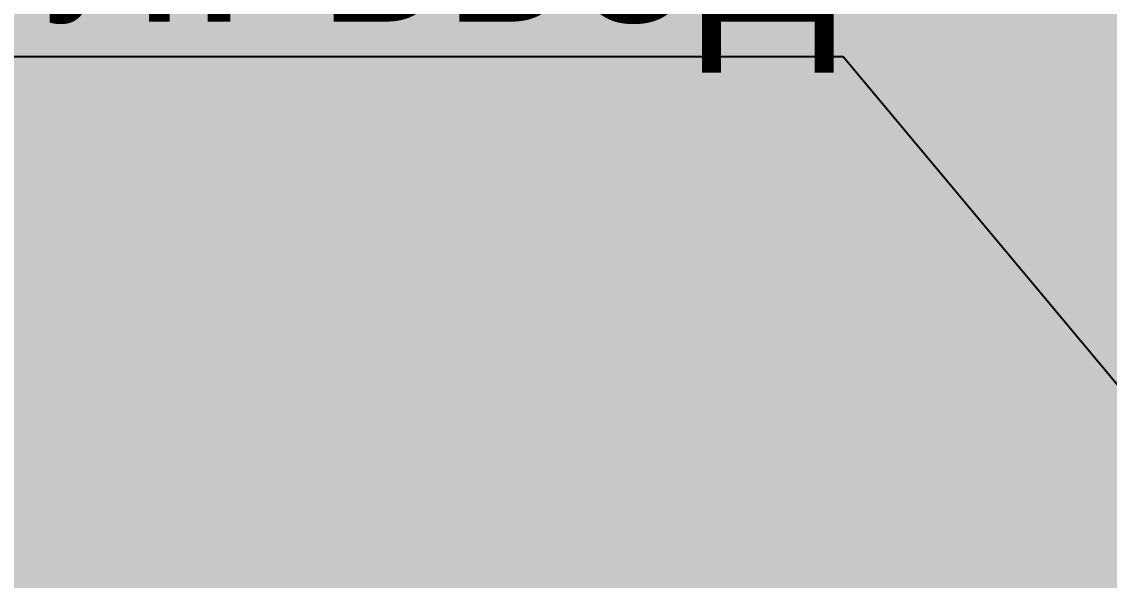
# Model space of a CAD drawing. Header units: millimetres. Extents: x -1042495 to -977915, y 3191218 to 3280168.
# Drawn here: x -1019653 to -1017806, y 3223128 to 3224077 of the extents above; entities that cross this region are included whole.
import ezdxf
from ezdxf import colors
from ezdxf.entities.mleader import LeaderData, LeaderLine
from ezdxf.math import Vec2, Vec3

# ---------------------------------------------------------------- set-up
doc = ezdxf.new("R2010")
doc.units = ezdxf.units.MM
doc.layers.add('000 Штриховка', color=7, linetype='Continuous')
doc.layers.add('_Группы Электрика', color=7, linetype='Continuous', lineweight=15)

msp = doc.modelspace()

# ---------------------------------------------------------------- hatches: boundary and pattern name
at = {"layer": '000 Штриховка', "true_color": 0xcd6928}
h = msp.add_hatch(color=32, dxfattribs=at)
h.dxf.hatch_style = 1
h.paths.add_polyline_path([(-1021999.6, 3229078), (-1017002.6, 3228905), (-1017210.2, 3222908.6), (-1022207.2, 3223081.6)])

# ---------------------------------------------------------------- leaders
at = {"layer": '_Группы Электрика'}
ml = msp.add_multileader_mtext('Standard', dxfattribs=at)
ml.set_content('Эл. ввод', color=256)
ml.set_leader_properties()
ml.build(insert=Vec2(0, 0))
ml.multileader.update_dxf_attribs({"text_left_attachment_type": 6, "text_right_attachment_type": 6, "dogleg_length": 0.36, "arrow_head_size": 300})
ctx = ml.context
ctx.base_point, ctx.char_height, ctx.arrow_head_size, ctx.landing_gap_size, ctx.plane_origin = Vec3(-1020376.6, 3224016.7), 300, 300, 9, Vec3(-1018101.3, 3222924.3)
ctx.left_attachment, ctx.right_attachment, ctx.text_align_type = 6, 6, 2
notes = []
notes.append((ctx, [(1, (1, 1, 0), (-1018258.2, 3224016.7), (-1, 0), 0.36, [(0, [(-1017547.4, 3223165.5)], 0, [])])]))
ctx.mtext.insert, ctx.mtext.alignment, ctx.mtext.flow_direction = Vec3(-1018267.6, 3224376.7), 3, 5
for ctx, leaders in notes:
    for number, flags, end, landing, length, lines in leaders:
        leader = LeaderData()
        leader.index, (leader.has_last_leader_line, leader.has_dogleg_vector, leader.attachment_direction) = number, flags
        leader.last_leader_point, leader.dogleg_vector, leader.dogleg_length = Vec3(end), Vec3(landing), length
        for number, points, colour, breaks in lines:
            line = LeaderLine()
            line.index, line.vertices, line.color, line.breaks = number, Vec3.list(points), colors.encode_raw_color(colour), breaks
            leader.lines.append(line)
        ctx.leaders.append(leader)

doc.saveas('drawing.dxf')
